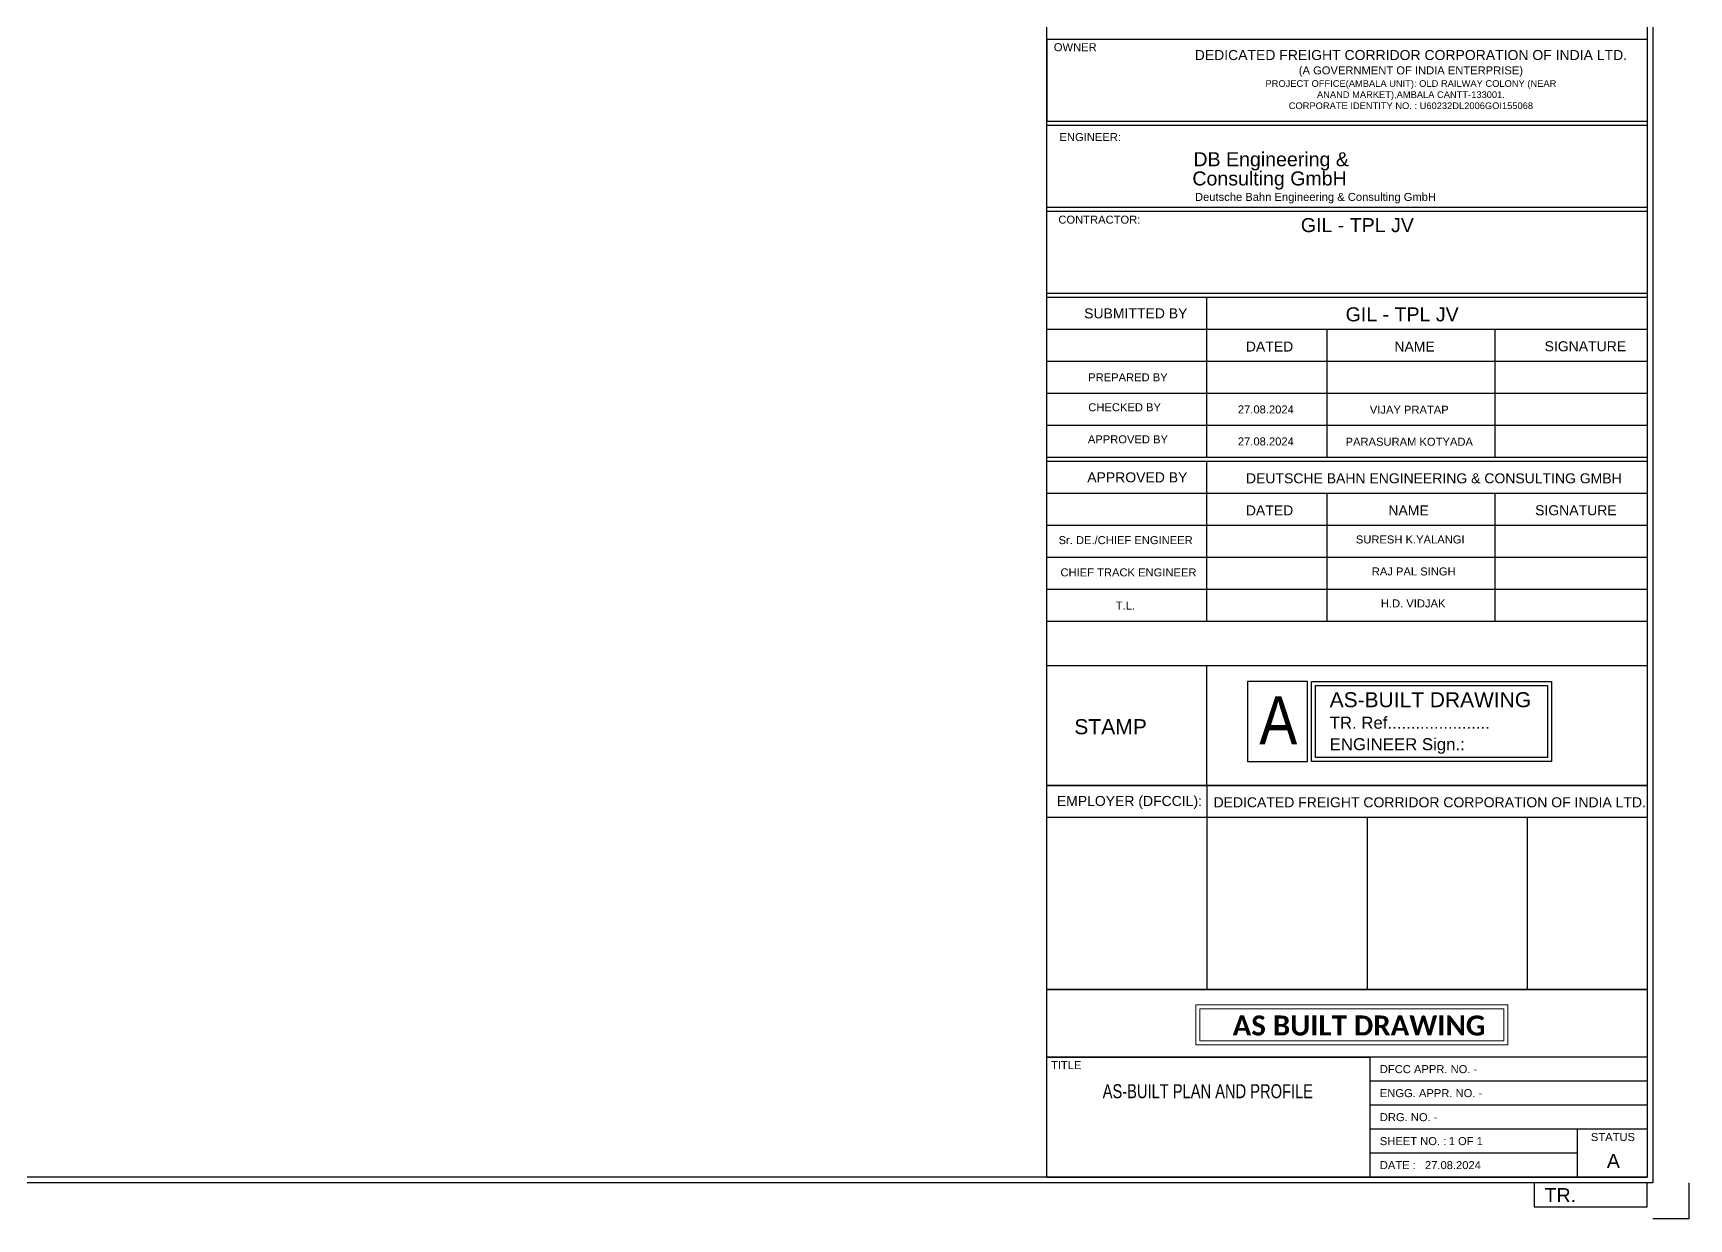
# Model space of a CAD drawing. Header units: metres. Extents: x 0 to 1189, y 0 to 841.
# Drawn here: x 594 to 1189, y 0 to 426 of the extents above; entities that cross this region are included whole.
import ezdxf
from ezdxf.enums import TextEntityAlignment as Align

# ---------------------------------------------------------------- set-up
doc = ezdxf.new("R2010")
doc.units = ezdxf.units.M
doc.header["$MEASUREMENT"] = 0
doc.linetypes.add('DASHED2', pattern=[0.375, 0.25, -0.125])
doc.layers.add('PAVERS', color=7, linetype='Continuous')
doc.layers.add('title', color=7, linetype='Continuous')
doc.styles.add('Style-Arial', font='arial.ttf')

# ---------------------------------------------------------------- blocks, each defined once
blk = doc.blocks.new('stamp')
at = {"color": 94}
for p, q in [((726.14, 134.91), (726.14, 114.91)), ((741.14, 134.91), (726.14, 134.91)), ((741.14, 114.91), (741.14, 134.91)), ((726.14, 114.91), (741.14, 114.91))]:
    blk.add_line(p, q, dxfattribs=at)
for points in [[(742.14, 134.91), (802.14, 134.91), (802.14, 114.91), (742.14, 114.91)], [(743.14, 133.91), (801.14, 133.91), (801.14, 115.91), (743.14, 115.91)]]:
    blk.add_lwpolyline(points, close=True, dxfattribs=at)
at = {"layer": 'title', "color": 94, "style": 'Style-Arial', "width": 0.85}
blk.add_text('A', height=12, dxfattribs=at).set_placement((729.06, 125.25), align=Align.MIDDLE_LEFT)
at = {"layer": 'title', "color": 94, "style": 'Style-Arial'}
for s, height, p in [('AS-BUILT DRAWING', 3.75, (746.66, 130.39)), ('TR. Ref......................', 3, (746.66, 124.64)), ('ENGINEER Sign.:', 3, (746.66, 119.27))]:
    blk.add_text(s, height=height, dxfattribs=at).set_placement(p, align=Align.MIDDLE_LEFT)

msp = doc.modelspace()

# ---------------------------------------------------------------- linework, layer by layer
at = {"color": 7}
for p, q in [((958.52, 363.2), (958.52, 392.65)), ((958.52, 332.31), (958.52, 361.76))]:
    msp.add_line(p, q, dxfattribs=at)
for p, q in [((1015.98, 155.62), (1015.98, 82.35)), ((1073.44, 144.13), (1073.44, 82.35)), ((1130.9, 144.13), (1130.9, 82.35)), ((958.52, 82.35), (1174, 82.35)), ((958.52, 58.09), (1074.61, 58.09)), ((958.52, 15), (1174, 15))]:
    msp.add_line(p, q)
msp.add_lwpolyline([(958.52, 423.53), (958.52, 394.08)], dxfattribs=at)
for points in [[(958.52, 155.62), (1174, 155.62), (1174, 82.35), (958.52, 82.35)], [(1174, 13), (1133.42, 13), (1133.42, 4.38), (1174, 4.38)]]:
    msp.add_lwpolyline(points, close=True)
at = {"layer": 'PAVERS', "lineweight": 13}
for points in [[(1012, 62.54), (1124.05, 62.54), (1124.05, 76.91), (1012, 76.91)], [(1013.44, 63.98), (1122.61, 63.98), (1122.61, 75.47), (1013.44, 75.47)]]:
    msp.add_lwpolyline(points, close=True, dxfattribs=at)
at = {"layer": 'title'}
for points in [[(1176, 13), (13, 13), (13, 828), (1176, 828)], [(1174, 15), (15, 15), (15, 826), (1174, 826)]]:
    msp.add_lwpolyline(points, close=True, dxfattribs=at)
for points in [[(958.52, 15), (958.52, 826)], [(958.52, 124.42), (958.52, 167.52)], [(1174, 58.09), (958.52, 58.09)], [(1074.61, 15), (1074.61, 58.09)], [(1174, 49.48), (1074.61, 49.48)], [(1174, 40.86), (1074.61, 40.86)], [(1174, 32.24), (1074.61, 32.24)], [(1148.9, 32.24), (1148.9, 15)], [(1148.9, 23.62), (1074.61, 23.62)], [(1189, 13), (1189, 0), (1176, 0)]]:
    msp.add_lwpolyline(points, dxfattribs=at)
at = {"layer": 'title', "color": 7}
for points in [[(1174, 423.53), (958.52, 423.53)], [(1174, 423.53), (1174, 214.52)], [(1174, 394.08), (958.52, 394.08)], [(1174, 392.65), (958.52, 392.65)], [(1174, 363.2), (958.52, 363.2)], [(1174, 361.76), (958.52, 361.76)], [(1174, 332.31), (958.52, 332.31)], [(1174, 330.88), (958.52, 330.88)], [(958.52, 273.42), (958.52, 330.88)], [(1015.98, 273.42), (1015.98, 330.88)], [(1174, 319.39), (958.52, 319.39)], [(1059.08, 273.42), (1059.08, 319.39)], [(1119.44, 273.42), (1119.44, 319.39)], [(1174, 307.89), (958.52, 307.89)], [(1059.08, 273.42), (1059.08, 307.89)], [(1174, 296.4), (958.52, 296.4)], [(1174, 284.91), (958.52, 284.91)], [(1174, 273.42), (958.52, 273.42)], [(1174, 271.98), (958.52, 271.98)], [(958.52, 214.52), (958.52, 271.98)], [(1015.98, 214.52), (1015.98, 271.98)], [(1174, 260.49), (958.52, 260.49)], [(1059.08, 214.52), (1059.08, 260.49)], [(1119.44, 214.52), (1119.44, 260.49)], [(1174, 249), (958.52, 249)], [(1174, 237.51), (958.52, 237.51)], [(1174, 226.01), (958.52, 226.01)], [(1174, 214.52), (958.52, 214.52)], [(1015.98, 155.62), (1015.98, 198.72)], [(1174, 144.13), (958.52, 144.13)]]:
    msp.add_lwpolyline(points, dxfattribs=at)
msp.add_lwpolyline([(958.52, 198.72), (1174, 198.72), (1174, 155.62), (958.52, 155.62)], close=True, dxfattribs=at)

# ---------------------------------------------------------------- block references
at = {"xscale": 1.4365, "yscale": 1.4365, "zscale": 1.4365}
msp.add_blockref('stamp', (-12.55, -0.84), dxfattribs=at)

# ---------------------------------------------------------------- texts
at = {"insert": (1137.19, 11.05), "char_height": 5.028, "attachment_point": 1, "style": 'Style-Arial'}
msp.add_mtext_dynamic_manual_height_columns('TR.', width=43.2013, gutter_width=95.55, heights=[0], dxfattribs=at)
at = {"layer": 'PAVERS', "linetype": 'DASHED2', "lineweight": 13, "insert": (1025.18, 73.05), "char_height": 7.1825, "attachment_point": 1, "style": 'Style-Arial'}
msp.add_mtext_dynamic_manual_height_columns('{\\fCalibri|b1|i0|c0|p34;\\C7;AS BUILT DRAWING}', width=98.6009, gutter_width=1.8, heights=[0], dxfattribs=at)
at = {"layer": 'title', "color": 7, "style": 'Style-Arial'}
for s, p in [('OWNER', (960.99, 419.39)), ('ENGINEER:', (963.01, 387.11)), ('CONTRACTOR:', (962.62, 357.45))]:
    msp.add_text(s, height=2.873, dxfattribs=at).set_placement(p)
for s, height, p in [('DEDICATED FREIGHT CORRIDOR CORPORATION OF INDIA LTD.', 3.5913, (1089.19, 416.21)), ('(A GOVERNMENT OF INDIA ENTERPRISE)', 2.873, (1089.19, 411.06))]:
    msp.add_text(s, height=height, dxfattribs=at).set_placement(p, align=Align.CENTER)
for s, p in [('DB Engineering &', (1039.02, 380.58)), ('Consulting GmbH', (1038.44, 373.68))]:
    msp.add_text(s, height=5.0278, dxfattribs=at).set_placement(p, align=Align.MIDDLE_CENTER)
at = {"layer": 'title', "style": 'Style-Arial'}
for s, height, p in [('GIL - TPL JV', 5.0278, (1069.96, 356.92)), ('VIJAY PRATAP', 2.873, (1088.6, 290.62)), ('PARASURAM KOTYADA', 2.873, (1088.6, 279.12))]:
    msp.add_text(s, height=height, dxfattribs=at).set_placement(p, align=Align.MIDDLE_CENTER)
at = {"layer": 'title', "color": 7, "style": 'Style-Arial'}
for s, height, p in [('SUBMITTED BY', 3.5913, (971.87, 325.22)), ('GIL - TPL JV', 5.0278, (1065.76, 324.87)), ('DATED', 3.591, (1029.93, 313.3)), ('NAME', 3.591, (1083.26, 313.3)), ('SIGNATURE', 3.591, (1137.2, 313.41)), ('PREPARED BY', 2.873, (973.31, 302.25)), ('CHECKED BY', 2.873, (973.36, 291.5)), ('APPROVED BY', 2.873, (973.2, 279.99)), ('APPROVED BY', 3.5913, (972.98, 266.33)), ('DEUTSCHE BAHN ENGINEERING & CONSULTING GMBH ', 3.5913, (1029.98, 265.98)), ('DATED', 3.591, (1029.93, 254.46)), ('NAME', 3.591, (1081.1, 254.46)), ('SIGNATURE', 3.591, (1133.79, 254.52)), ('SURESH K.YALANGI', 2.873, (1069.43, 244.02)), ('RAJ PAL SINGH', 2.873, (1075.14, 232.53)), ('T.L.', 2.873, (983.25, 220.28)), ('H.D. VIDJAK', 2.873, (1078.41, 221.04)), ('STAMP', 5.418, (968.33, 176.77)), ('EMPLOYER (DFCCIL):', 3.5913, (962.06, 150.09)), ('DEDICATED FREIGHT CORRIDOR CORPORATION OF INDIA LTD.', 3.5913, (1018.34, 149.62))]:
    msp.add_text(s, height=height, dxfattribs=at).set_placement(p, align=Align.MIDDLE_LEFT)
at = {"layer": 'title', "style": 'Style-Arial'}
for s, height, p in [('27.08.2024', 2.873, (1027.07, 290.72)), ('27.08.2024', 2.873, (1027.07, 279.23)), ('DFCC APPR. NO. -', 2.873, (1078.03, 53.79)), ('ENGG. APPR. NO. -', 2.873, (1078.03, 45.17)), ('DRG. NO. -', 2.873, (1078.03, 36.55)), ('STATUS  ', 2.873, (1153.82, 29.42)), ('SHEET NO. :', 2.873, (1078.03, 27.93)), ('1 OF 1', 2.873, (1102.78, 27.93)), ('DATE :', 2.873, (1078.03, 19.31)), ('27.08.2024', 2.873, (1094.24, 19.31)), ('A', 5.03, (1159.55, 20.8))]:
    msp.add_text(s, height=height, dxfattribs=at).set_placement(p, align=Align.MIDDLE_LEFT)
msp.add_text('TITLE', height=2.873, dxfattribs=at).set_placement((959.96, 53.79))
at = {"layer": 'title', "color": 7, "style": 'Style-Arial', "width": 0.75}
msp.add_text('AS-BUILT PLAN AND PROFILE', height=5.0278, dxfattribs=at).set_placement((978.53, 43.34))
at = {"layer": 'title', "color": 7, "style": 'Style-Arial'}
for s, insert, char_height, width, attachment_point in [('{\\H0.83333x;\\P\\H0.8x;\\PPROJECT OFFICE(AMBALA UNIT): OLD RAILWAY COLONY (NEAR\\PANAND MARKET),AMBALA CANTT-133001.\\PCORPORATE IDENTITY NO. : U60232DL2006GOI155068}', (1089.19, 408.25), 3.5913, 197.5992, 5), ('Deutsche Bahn Engineering & Consulting GmbH ', (1011.66, 368.48), 2.873, 109.5938, 1), ('Sr. DE./CHIEF ENGINEER ', (962.69, 245.22), 2.873, 56.5616, 1), ('CHIEF TRACK ENGINEER ', (963.37, 233.63), 2.873, 55.8814, 1)]:
    msp.add_mtext(s, dxfattribs=dict(at, insert=insert, char_height=char_height, width=width, attachment_point=attachment_point))

doc.saveas('drawing.dxf')
